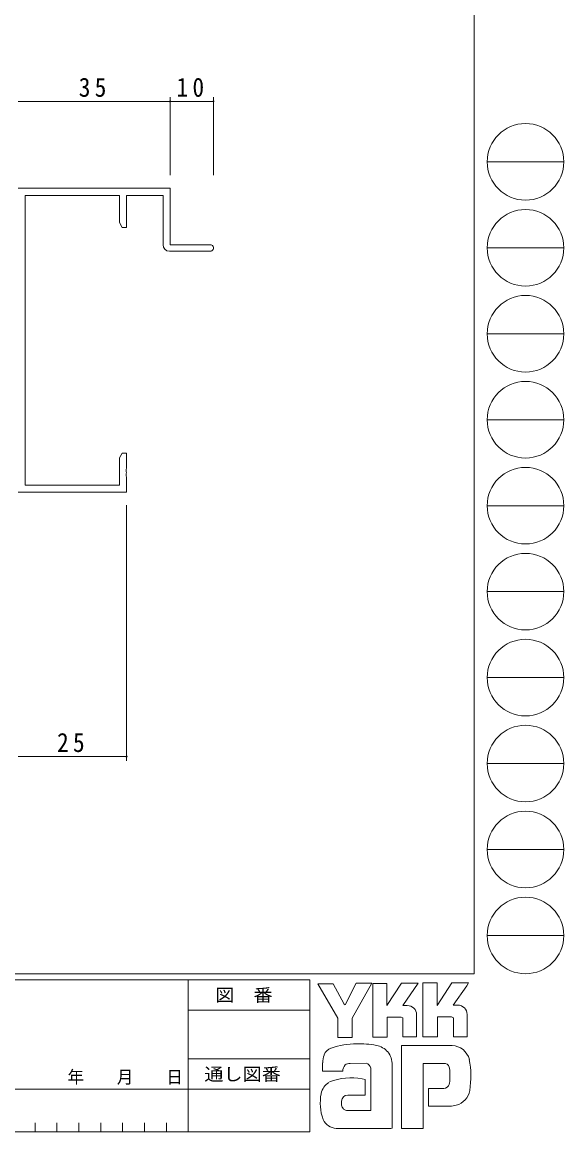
# Model space of a CAD drawing. Units: millimetres on the paper. Extents: x -420 to 373, y -297 to 267.
# Drawn here: x 248.3 to 372.9, y -297 to -41.5 of the extents above; entities that cross this region are included whole.
import ezdxf
from ezdxf.enums import TextEntityAlignment as Align

# ---------------------------------------------------------------- set-up
doc = ezdxf.new("R2010")
doc.units = ezdxf.units.MM
for name, color, linetype, lineweight in [('0-1_YKK_ZWAK', 7, 'Continuous', 9), ('0-3_YKK_11', 7, 'Continuous', 9), ('0-6_YKK_D', 6, 'Continuous', 9)]:
    doc.layers.add(name, color=color, linetype=linetype, lineweight=lineweight)
doc.styles.add('ＭＳ ゴシック', font='')
doc.styles.get('ＭＳ ゴシック').set_extended_font_data('MS Gothic')

msp = doc.modelspace()

# ---------------------------------------------------------------- linework, layer by layer
at = {"layer": '0-1_YKK_ZWAK'}
for p, q in [((352.3, 264.4), (352.3, -260.6)), ((355.276, -73.616), (372.916, -73.616)), ((355.276, -93.412), (372.916, -93.412)), ((355.276, -113.208), (372.916, -113.208)), ((355.276, -133.004), (372.916, -133.004)), ((355.276, -152.8), (372.916, -152.8)), ((355.276, -172.596), (372.916, -172.596)), ((355.276, -192.392), (372.916, -192.392)), ((355.276, -212.188), (372.916, -212.188)), ((355.276, -231.984), (372.916, -231.984)), ((355.276, -251.78), (372.916, -251.78)), ((352.3, -260.6), (-417.7, -260.6)), ((314.5, -262), (-417.7, -262)), ((286.5, -262), (286.5, -297)), ((314.5, -262), (314.5, -297)), ((316.337, -262.906), (319.851, -262.906)), ((320.932, -270.799), (316.337, -262.906)), ((325.136, -262.798), (322.581, -267.771)), ((328.96, -275.231), (328.96, -262.825)), ((340.474, -262.717), (343.745, -262.717)), ((340.474, -275.123), (340.474, -262.717)), ((347.178, -262.717), (350.962, -262.717)), ((350.962, -262.717), (350.583, -263.365)), ((350.583, -263.365), (347.461, -267.825)), ((336.879, -267.906), (335.84, -267.906)), ((348.501, -267.825), (347.461, -267.825)), ((286.5, -269), (314.5, -269)), ((335.474, -270.582), (332.284, -270.582)), ((339.042, -270.069), (339.042, -275.15)), ((343.88, -270.555), (343.88, -275.123)), ((347.069, -270.555), (343.88, -270.555)), ((347.502, -270.717), (347.069, -270.555)), ((347.502, -275.096), (347.502, -270.717)), ((350.664, -270.069), (350.664, -275.096)), ((343.88, -275.123), (340.474, -275.123)), ((347.502, -275.046), (347.553, -275.096)), ((350.664, -275.096), (347.502, -275.096)), ((347.124, -277.096), (335.528, -277.096)), ((335.528, -277.096), (335.528, -296.206)), ((286.5, -280.199), (314.5, -280.199)), ((317.418, -283.07), (317.418, -281.141)), ((322.067, -283.07), (317.418, -283.07)), ((327.446, -281.205), (323.748, -281.275)), ((328.527, -292.071), (328.527, -282.34)), ((333.42, -281.583), (333.42, -296.179)), ((340.555, -281.259), (345.204, -281.259)), ((340.555, -296.206), (340.555, -281.259)), ((346.673, -282.756), (346.691, -285.391)), ((185.7, -287.2), (286.5, -287.2)), ((314.5, -287.199), (286.5, -287.199)), ((327.176, -288.53), (323.181, -288.535)), ((341.772, -286.989), (341.772, -291.125)), ((345.313, -286.989), (341.772, -286.989)), ((341.772, -291.125), (347.097, -291.125)), ((347.097, -291.125), (348.178, -290.882)), ((322.905, -292.071), (328.527, -292.071)), ((328.095, -292.071), (328.446, -292.071)), ((328.527, -292.07), (328.528, -292.071)), ((251.22, -294.9), (251.22, -297)), ((256.26, -294.9), (256.26, -297)), ((261.3, -294.9), (261.3, -297)), ((266.34, -294.9), (266.34, -297)), ((271.38, -294.9), (271.38, -297)), ((276.42, -294.9), (276.42, -297)), ((281.46, -294.9), (281.46, -297)), ((322.067, -296.26), (320.58, -296.26)), ((333.095, -296.233), (322.067, -296.26)), ((333.42, -296.179), (333.095, -296.233)), ((-417.7, -297), (314.5, -297))]:
    msp.add_line(p, q, dxfattribs=at)
for points in [[(319.851, -262.906), (322.364, -267.609), (322.581, -267.771)], [(325.136, -262.798), (328.762, -262.798), (324.229, -270.826)], [(328.96, -262.825), (332.176, -262.825), (332.176, -267.923), (335.555, -262.771)], [(335.555, -262.771), (339.38, -262.771), (335.84, -267.906)], [(343.745, -262.717), (343.745, -267.908), (347.178, -262.717)], [(324.229, -270.826), (324.229, -275.258), (320.932, -275.258), (320.932, -270.799)], [(332.284, -270.582), (332.284, -275.231), (328.96, -275.231)], [(339.042, -275.15), (335.906, -275.15), (335.906, -270.744), (335.474, -270.582)], [(326.473, -284.773), (327.176, -284.935), (327.176, -288.53)], [(335.528, -296.206), (339.772, -296.206), (340.555, -296.206)]]:
    msp.add_lwpolyline(points, dxfattribs=at)
for centre in [(364.096, -73.616), (364.096, -93.412), (364.096, -113.208), (364.096, -133.004), (364.096, -152.8), (364.096, -172.596), (364.096, -192.392), (364.096, -212.188), (364.096, -231.984), (364.096, -251.78)]:
    msp.add_circle(centre, 8.82, dxfattribs=at)
for centre, radius, start, end in [((336.879, -270.069), 2.163, 0.00165, 89.99603), ((348.501, -269.988), 2.163, 0.00165, 89.99603), ((320.106, -280.055), 2.444, 109.02126, 161.51263), ((325.222, -294.401), 17.68, 89.89165, 109.30847), ((325.741, -297.463), 20.748, 78.78009, 91.46938), ((329.03, -281.496), 4.449, 40.66422, 80.31693), ((346.972, -281.44), 4.341, 14.44571, 87.08746), ((322.459, -281.166), 5.037, 158.41083, 179.71774), ((328.809, -281.485), 4.612, 358.78058, 38.76563), ((330.666, -284.187), 20.86, 350.99026, 10.67624), ((324.175, -283.007), 2.109, 138.46381, 181.71359), ((323.615, -282.971), 1.701, 85.50551, 126.78038), ((326.956, -282.754), 1.625, 14.75519, 72.44994), ((345.365, -282.479), 1.229, 16.43123, 96.91661), ((343.031, -283.208), 3.673, 4.93422, 17.03551), ((320.927, -288.927), 3.908, 121.8271, 169.08475), ((324.02, -297.854), 13.309, 79.38097, 112.05824), ((345.314, -285.684), 1.306, 269.95467, 342.90144), ((343.01, -285.041), 3.697, 343.6902, 354.75362), ((327.949, -290.395), 11.082, 168.76372, 199.80078), ((323.19, -289.979), 1.445, 90.33952, 178.03638), ((347.035, -286.745), 4.291, 285.4429, 349.90448), ((324.082, -290.328), 2.369, 171.08202, 216.71922), ((323.15, -290.565), 1.526, 230.97279, 260.7549), ((320.94, -292.443), 3.823, 207.31435, 263.59464)]:
    msp.add_arc(centre, radius, start, end, dxfattribs=at)
at = {"layer": '0-3_YKK_11'}
for p, q in [((282.3, -79.7), (247.3, -79.7)), ((248.93, -81.33), (270.67, -81.33)), ((248.93, -148.07), (248.93, -81.33)), ((270.67, -81.33), (270.67, -87.609)), ((272.3, -81.33), (280.67, -81.33)), ((272.3, -88.7), (272.3, -81.33)), ((280.67, -81.33), (280.67, -92.7)), ((282.3, -92.7), (282.3, -79.7)), ((270.67, -87.609), (271.3, -88.7)), ((271.3, -88.7), (272.3, -88.7)), ((282.17, -94.2), (291.55, -94.2)), ((291.55, -92.7), (282.3, -92.7)), ((271.3, -140.7), (270.67, -141.791)), ((270.67, -141.791), (270.67, -148.07)), ((272.3, -140.7), (271.3, -140.7)), ((272.3, -144.242), (272.3, -140.7)), ((272.18, -144.425), (272.3, -144.242)), ((272.18, -144.975), (272.18, -144.425)), ((272.3, -145.158), (272.18, -144.975)), ((272.18, -145.425), (272.3, -145.242)), ((272.18, -145.975), (272.18, -145.425)), ((272.3, -145.242), (272.3, -145.158)), ((270.67, -148.07), (248.93, -148.07)), ((272.3, -146.158), (272.18, -145.975)), ((272.3, -149.7), (272.3, -146.158)), ((247.3, -149.7), (272.3, -149.7))]:
    msp.add_line(p, q, dxfattribs=at)
for centre, radius, start, end in [((282.17, -92.7), 1.5, 180, 269.99998), ((291.55, -93.45), 0.75, 269.99998, 90)]:
    msp.add_arc(centre, radius, start, end, dxfattribs=at)
at = {"layer": '0-6_YKK_D'}
for p, q in [((282.3, -76.7), (282.3, -58.7)), ((282.3, -76.7), (282.3, -58.7)), ((292.3, -76.7), (292.3, -58.7)), ((247.3, -59.7), (282.3, -59.7)), ((282.3, -59.7), (292.3, -59.7)), ((272.3, -152.7), (272.3, -211.6)), ((272.3, -210.6), (247.3, -210.6))]:
    msp.add_line(p, q, dxfattribs=at)
for centre, start, end in [((282.3, -59.7), 0, 180), ((282.3, -59.7), 0, 180), ((282.3, -59.7), 180, 0), ((282.3, -59.7), 180, 0), ((292.3, -59.7), 0, 180), ((292.3, -59.7), 180, 0), ((272.3, -210.6), 0, 180), ((272.3, -210.6), 180, 0)]:
    msp.add_arc(centre, 0.106, start, end, dxfattribs=at)

# ---------------------------------------------------------------- texts
at = {"layer": '0-1_YKK_ZWAK', "style": 'ＭＳ ゴシック', "width": 1.1}
for s, p in [('図\u3000番', (292.698, -267.862)), ('通し図番', (290.179, -286.085))]:
    msp.add_text(s, height=2.933, dxfattribs=at).set_placement(p, align=Align.BOTTOM_LEFT)
at = {"layer": '0-1_YKK_ZWAK', "insert": (258.676, -286.169), "char_height": 2.933, "attachment_point": 7, "style": 'ＭＳ ゴシック'}
msp.add_mtext('\\T1.2;\\W0.95;年\\~\\~\\~月\\~\\~\\~日', dxfattribs=at)
at = {"layer": '0-6_YKK_D', "color": 3, "char_height": 4.399, "attachment_point": 7, "style": 'ＭＳ ゴシック'}
for s, insert in [('\\T1.36;\\W0.9;35', (261.28, -58.7)), ('\\T1.36;\\W0.9;10', (283.78, -58.7)), ('\\T1.36;\\W0.9;25', (256.28, -209.6))]:
    msp.add_mtext(s, dxfattribs=dict(at, insert=insert))

doc.saveas('drawing.dxf')
